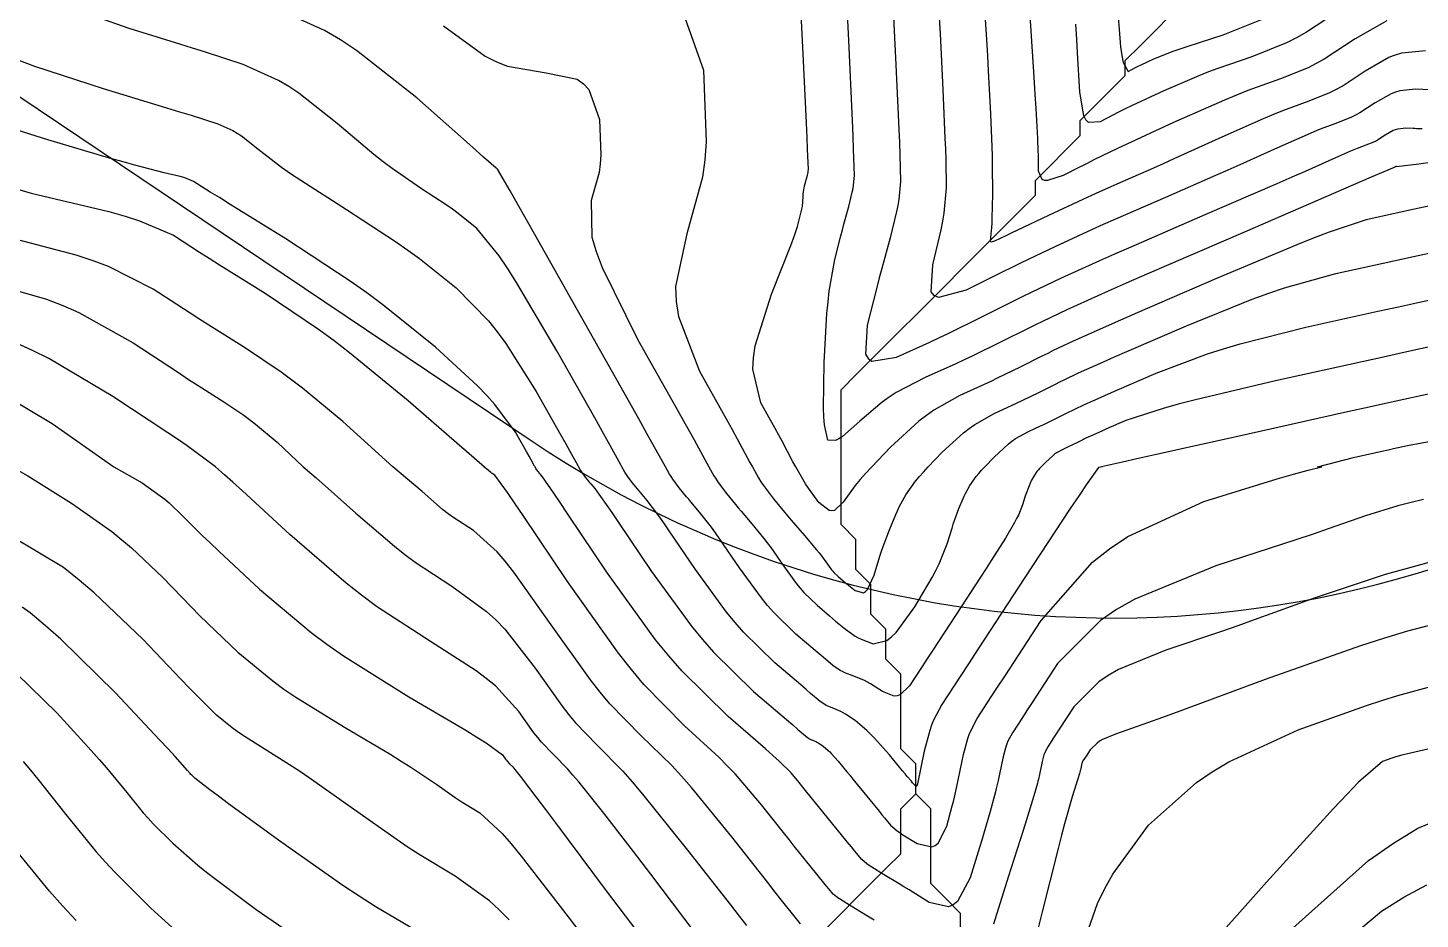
# Model space of a CAD drawing. Header units: metres. Extents: x 837117 to 838479, y 1189012 to 1191015.
# Drawn here: x 838008.6 to 838101.6, y 1189969.8 to 1190029.3 of the extents above; entities that cross this region are included whole.
import ezdxf

# ---------------------------------------------------------------- set-up
doc = ezdxf.new("R2010")
doc.units = ezdxf.units.M
doc.header["$LTSCALE"] = 0.3
for name, color, linetype in [('COTAS 10', 1, 'Continuous'), ('COTAS INT', 252, 'Continuous'), ('DRENAJE', 5, 'Continuous'), ('VIA2', 121, 'Continuous')]:
    doc.layers.add(name, color=color, linetype=linetype)

msp = doc.modelspace()

# ---------------------------------------------------------------- linework, layer by layer
at = {"layer": 'COTAS 10'}
for points in [[(838102.307, 1190025.196), (838101.337, 1190025.242), (838100.286, 1190025.134), (838099.994, 1190025.047), (838099.701, 1190024.935), (838098.638, 1190024.324), (838097.604, 1190023.648), (838097.329, 1190023.495), (838097.059, 1190023.357), (838096.126, 1190022.981), (838094.961, 1190022.556), (838094.545, 1190022.386), (838094.089, 1190022.194), (838092.102, 1190021.313), (838089.585, 1190020.181), (838088.794, 1190019.83), (838087.961, 1190019.464), (838084.614, 1190018.009), (838081.281, 1190016.555), (838080.458, 1190016.189), (838079.677, 1190015.839), (838077.216, 1190014.71), (838074.98, 1190013.644), (838074.342, 1190013.334), (838073.695, 1190013.017), (838071.288, 1190011.819), (838069.448, 1190011.323), (838069.158, 1190011.449), (838068.964, 1190011.688), (838069.054, 1190013.503), (838069.629, 1190015.848), (838069.739, 1190016.421), (838069.828, 1190016.962), (838069.974, 1190018.642), (838069.946, 1190020.543), (838069.926, 1190021.222), (838069.9, 1190021.969), (838069.762, 1190025.22), (838069.573, 1190028.956), (838069.514, 1190030.008)], [(838036.35, 1190029.47), (838039.141, 1190027.45), (838039.891, 1190027.071), (838040.63, 1190026.769), (838043.213, 1190026.333), (838045.291, 1190025.898), (838045.712, 1190025.599), (838046.065, 1190025.222), (838046.784, 1190023.213), (838046.87, 1190020.854), (838046.825, 1190020.256), (838046.751, 1190019.682), (838046.232, 1190017.811), (838046.276, 1190015.34), (838046.555, 1190014.389), (838046.951, 1190013.321), (838049.349, 1190008.498), (838051.974, 1190003.839), (838052.514, 1190002.874), (838052.973, 1190002.05), (838053.955, 1190000.249), (838054.095, 1190000), (838054.431, 1189999.404), (838054.57, 1189999.182), (838054.714, 1189998.966), (838055.26, 1189998.233), (838055.869, 1189997.497), (838056.052, 1189997.279), (838056.241, 1189997.056), (838056.975, 1189996.202), (838057.769, 1189995.227), (838057.996, 1189994.929), (838058.225, 1189994.617), (838059.08, 1189993.389), (838059.956, 1189992.189), (838060.199, 1189991.895), (838060.442, 1189991.618), (838061.322, 1189990.756), (838062.15, 1189990.051), (838062.36, 1189989.874), (838062.563, 1189989.704), (838063.227, 1189989.151), (838063.881, 1189988.697), (838064.077, 1189988.588), (838064.28, 1189988.488), (838065.067, 1189988.186), (838066, 1189988.409), (838066.295, 1189988.639), (838066.605, 1189988.943), (838067.859, 1189990.645), (838069.017, 1189992.618), (838069.266, 1189993.092), (838069.486, 1189993.533), (838070.023, 1189994.866), (838070.348, 1189995.911), (838070.434, 1189996.172), (838070.518, 1189996.42), (838070.806, 1189997.214), (838071.086, 1189997.885), (838071.165, 1189998.057), (838071.245, 1189998.222), (838071.537, 1189998.767), (838071.965, 1189999.364), (838072.13, 1189999.562), (838072.316, 1189999.774), (838072.53, 1190000), (838073.155, 1190000.659), (838074.098, 1190001.517), (838074.35, 1190001.712), (838074.597, 1190001.889), (838075.453, 1190002.374), (838076.265, 1190002.741), (838076.484, 1190002.843), (838076.701, 1190002.946), (838077.465, 1190003.321), (838078.188, 1190003.681), (838078.379, 1190003.774), (838078.566, 1190003.865), (838079.21, 1190004.173), (838080.32, 1190004.671), (838080.802, 1190004.882), (838081.358, 1190005.125), (838083.996, 1190006.268), (838087.433, 1190007.559), (838088.494, 1190007.895), (838089.602, 1190008.223), (838093.996, 1190009.329), (838098.821, 1190010.398), (838100.201, 1190010.701), (838101.599, 1190011.007), (838106.807, 1190012.14)], [(838000, 1190020.874), (838008.79, 1190018.3), (838013.969, 1190017.056), (838015.072, 1190016.743), (838016.031, 1190016.444), (838018.3, 1190015.474), (838020.05, 1190014.345), (838020.682, 1190013.944), (838021.379, 1190013.506), (838024.429, 1190011.604), (838028.004, 1190009.195), (838029.032, 1190008.437), (838030.075, 1190007.64), (838033.981, 1190004.429), (838037.244, 1190001.607), (838037.882, 1190001.053), (838038.405, 1190000.599), (838039.091, 1190000)], [(838065.148, 1189969.713), (838064.692, 1189969.996), (838064.293, 1189970.243), (838063.324, 1189970.831), (838062.82, 1189971.141), (838062.713, 1189971.213), (838062.62, 1189971.278), (838062.405, 1189971.462), (838062.105, 1189971.824), (838061.96, 1189972.002), (838061.787, 1189972.213), (838060.938, 1189973.257), (838059.804, 1189974.665), (838059.453, 1189975.107), (838059.084, 1189975.571), (838057.618, 1189977.434), (838055.868, 1189979.464), (838055.322, 1189980.033), (838054.748, 1189980.605), (838052.453, 1189982.697), (838049.753, 1189985.463), (838048.924, 1189986.46), (838048.06, 1189987.558), (838044.649, 1189992.357), (838041.688, 1189996.762), (838041.108, 1189997.611), (838040.633, 1189998.299), (838039.785, 1189999.445), (838039.613, 1189999.556), (838039.565, 1189999.592), (838039.516, 1189999.63), (838039.337, 1189999.785), (838039.057, 1190000)], [(838007.745, 1189999.87), (838008.565, 1189999.397), (838011.487, 1189997.589), (838014.181, 1189995.676), (838014.858, 1189995.138), (838015.504, 1189994.597), (838017.589, 1189992.609), (838019.507, 1189990.622), (838020.049, 1189990.08), (838020.595, 1189989.541), (838022.606, 1189987.627), (838024.939, 1189985.706), (838025.688, 1189985.164), (838026.482, 1189984.617), (838029.724, 1189982.606), (838032.821, 1189980.778), (838033.524, 1189980.348), (838034.16, 1189979.949), (838035.902, 1189978.784), (838037.138, 1189977.915), (838037.456, 1189977.704), (838037.763, 1189977.505), (838038.784, 1189976.895), (838040.269, 1189975.508), (838040.868, 1189974.82), (838041.549, 1189974.001), (838044.687, 1189969.945), (838047.858, 1189965.773)], [(838102.308, 1189993.638), (838100.772, 1189993.225), (838099.309, 1189992.808), (838094.631, 1189991.266), (838090.539, 1189989.775), (838089.446, 1189989.389), (838088.371, 1189989.016), (838084.631, 1189987.767), (838081.483, 1189986.474), (838080.781, 1189986.072), (838080.153, 1189985.652), (838078.495, 1189983.976), (838077.509, 1189982.472), (838077.304, 1189982.159), (838077.129, 1189981.892), (838076.744, 1189981.3), (838076.57, 1189980.969), (838076.528, 1189980.865), (838076.489, 1189980.756), (838076.373, 1189980.318), (838076.193, 1189979.447), (838076.119, 1189979.135), (838076.087, 1189979.012), (838076.051, 1189978.874), (838075.882, 1189978.243), (838075.489, 1189976.93), (838075.312, 1189976.361), (838075.105, 1189975.703), (838074.111, 1189972.585), (838073.12, 1189969.462)], [(838011.796, 1189969.691), (838010.885, 1189970.675), (838010.002, 1189971.667), (838007.03, 1189975.302)], [(838094.09, 1189966.156), (838099.055, 1189970.333), (838100.549, 1189971.261), (838102.095, 1189972.091)]]:
    msp.add_lwpolyline(points, dxfattribs=at)
at = {"layer": 'COTAS INT'}
for points in [[(838102.492, 1190020.352), (838101.556, 1190020.238), (838100.066, 1190020.059), (838100.057, 1190020.062), (838100.054, 1190020.062), (838100.052, 1190020.063), (838100.043, 1190020.064), (838100.028, 1190020.064), (838100.017, 1190020.065), (838100.004, 1190020.063), (838099.996, 1190020.061), (838099.97, 1190020.045), (838099.964, 1190020.041), (838099.952, 1190020.037), (838099.938, 1190020.032), (838099.933, 1190020.029), (838099.927, 1190020.027), (838099.902, 1190020.016), (838098.357, 1190019.349), (838089.934, 1190015.714), (838083.373, 1190012.872), (838081.987, 1190012.267), (838080.788, 1190011.74), (838078.014, 1190010.495), (838076.394, 1190009.722), (838075.923, 1190009.493), (838075.442, 1190009.257), (838073.624, 1190008.352), (838071.704, 1190007.41), (838071.158, 1190007.152), (838070.606, 1190006.894), (838068.563, 1190005.97), (838066.623, 1190004.965), (838066.137, 1190004.656), (838065.672, 1190004.334), (838064.177, 1190003.06), (838063.027, 1190002.038), (838062.78, 1190001.876), (838062.565, 1190001.765), (838062.045, 1190001.799), (838061.814, 1190002.819), (838061.781, 1190003.33), (838061.761, 1190003.94), (838061.8, 1190006.967), (838061.986, 1190010.257), (838062.059, 1190011.033), (838062.141, 1190011.75), (838062.514, 1190013.85), (838062.92, 1190015.44), (838063.023, 1190015.835), (838063.122, 1190016.21), (838063.445, 1190017.402), (838063.683, 1190018.368), (838063.729, 1190018.601), (838063.766, 1190018.818), (838063.827, 1190019.479), (838063.769, 1190021.203), (838063.732, 1190022.09), (838063.686, 1190023.156), (838063.441, 1190028.488), (838063.179, 1190033.957)], [(838102.314, 1190017.44), (838101.274, 1190017.214), (838100.355, 1190017.013), (838098.032, 1190016.503), (838095.561, 1190015.695), (838094.548, 1190015.308), (838093.393, 1190014.849), (838088.032, 1190012.599), (838082.73, 1190010.302), (838081.611, 1190009.814), (838080.644, 1190009.389), (838078.412, 1190008.388), (838077.118, 1190007.77), (838076.742, 1190007.587), (838076.357, 1190007.398), (838074.905, 1190006.675), (838073.37, 1190005.922), (838072.933, 1190005.715), (838072.492, 1190005.509), (838070.859, 1190004.771), (838069.139, 1190003.796), (838068.642, 1190003.441), (838068.137, 1190003.049), (838066.241, 1190001.325), (838064.979, 1190000), (838064.566, 1189999.566), (838064.2, 1189999.152), (838063.877, 1189998.769), (838063.065, 1189997.651), (838062.492, 1189997.092), (838062.32, 1189997.062), (838062.143, 1189997.087), (838061.454, 1189997.625), (838060.745, 1189998.585), (838060.554, 1189998.875), (838060.366, 1189999.176), (838059.906, 1190000), (838059.71, 1190000.352), (838058.992, 1190001.713), (838058.765, 1190002.131), (838058.526, 1190002.567), (838057.564, 1190004.292), (838057.04, 1190006.525), (838057.078, 1190007.282), (838057.195, 1190008.099), (838058.278, 1190011.551), (838059.569, 1190014.787), (838059.818, 1190015.469), (838060.019, 1190016.058), (838060.353, 1190017.408), (838060.39, 1190018.073), (838060.405, 1190018.229), (838060.421, 1190018.372), (838060.495, 1190018.79), (838060.575, 1190019.103), (838060.595, 1190019.18), (838060.614, 1190019.254), (838060.678, 1190019.489), (838060.725, 1190019.679), (838060.734, 1190019.725), (838060.741, 1190019.767), (838060.753, 1190019.897), (838060.696, 1190021.215), (838060.659, 1190022.007), (838060.614, 1190022.984), (838060.377, 1190028.052), (838060.109, 1190033.371)], [(838072.345, 1190033.249), (838072.644, 1190028.551), (838072.71, 1190027.458), (838072.769, 1190026.455), (838072.923, 1190023.586), (838073.008, 1190021.375), (838073.023, 1190020.789), (838073.035, 1190020.213), (838073.047, 1190018.223), (838073.02, 1190016.614), (838073.007, 1190016.277), (838072.991, 1190015.988), (838072.912, 1190015.336), (838072.9, 1190015.092), (838072.926, 1190015.06), (838072.965, 1190015.043), (838073.212, 1190015.11), (838073.966, 1190015.473), (838074.324, 1190015.643), (838074.747, 1190015.843), (838076.817, 1190016.818), (838079.121, 1190017.889), (838079.693, 1190018.15), (838080.236, 1190018.396), (838081.955, 1190019.157), (838083.844, 1190019.988), (838084.494, 1190020.279), (838085.199, 1190020.597), (838088.202, 1190021.961), (838091.169, 1190023.278), (838091.851, 1190023.565), (838092.473, 1190023.818), (838094.213, 1190024.454), (838095.606, 1190025.015), (838096.009, 1190025.221), (838096.42, 1190025.45), (838097.965, 1190026.46), (838099.553, 1190027.373), (838099.991, 1190027.54), (838100.427, 1190027.67), (838101.997, 1190027.83)], [(838104.805, 1190008.57), (838100.549, 1190007.64), (838099.196, 1190007.343), (838097.767, 1190007.027), (838091.978, 1190005.743), (838086.622, 1190004.486), (838085.467, 1190004.189), (838084.454, 1190003.914), (838081.978, 1190003.102), (838080.672, 1190002.537), (838080.397, 1190002.416), (838080.159, 1190002.312), (838079.609, 1190002.065), (838079.29, 1190001.913), (838079.198, 1190001.868), (838079.103, 1190001.822), (838078.745, 1190001.644), (838078.367, 1190001.458), (838078.26, 1190001.407), (838078.151, 1190001.357), (838077.749, 1190001.175), (838077.326, 1190000.935), (838077.203, 1190000.847), (838077.079, 1190000.751), (838076.612, 1190000.326), (838076.303, 1190000), (838076.197, 1189999.888), (838076.105, 1189999.783), (838076.023, 1189999.685), (838075.811, 1189999.39), (838075.667, 1189999.12), (838075.627, 1189999.038), (838075.588, 1189998.953), (838075.45, 1189998.621), (838075.307, 1189998.228), (838075.265, 1189998.105), (838075.223, 1189997.976), (838075.062, 1189997.459), (838074.784, 1189996.78), (838074.668, 1189996.549), (838074.534, 1189996.299), (838073.912, 1189995.243), (838072.96, 1189993.744), (838072.62, 1189993.216), (838072.246, 1189992.638), (838070.618, 1189990.144), (838069.019, 1189987.702), (838068.663, 1189987.157), (838068.344, 1189986.67), (838067.509, 1189985.386), (838066.872, 1189984.771), (838066.679, 1189984.705), (838066.479, 1189984.685), (838065.696, 1189984.99), (838064.899, 1189985.512), (838064.69, 1189985.629), (838064.487, 1189985.734), (838063.794, 1189986.013), (838063.176, 1189986.247), (838063.019, 1189986.324), (838062.869, 1189986.405), (838062.378, 1189986.743), (838061.725, 1189987.289), (838061.473, 1189987.503), (838061.19, 1189987.743), (838059.91, 1189988.835), (838058.429, 1189990.285), (838058.02, 1189990.752), (838057.612, 1189991.246), (838056.138, 1189993.266), (838054.835, 1189995.177), (838054.533, 1189995.603), (838054.257, 1189995.983), (838053.475, 1189996.985), (838052.892, 1189997.663), (838052.742, 1189997.84), (838052.597, 1189998.013), (838052.113, 1189998.597), (838051.68, 1189999.179), (838051.566, 1189999.351), (838051.455, 1189999.527), (838051.189, 1190000), (838051.078, 1190000.198), (838049.975, 1190002.2), (838049.406, 1190003.215), (838048.724, 1190004.43), (838045.309, 1190010.481), (838041.96, 1190016.4), (838041.319, 1190017.531), (838040.801, 1190018.442), (838039.965, 1190019.901), (838039.935, 1190019.925), (838039.915, 1190019.939), (838039.875, 1190019.965), (838039.034, 1190020.7), (838038.519, 1190021.154), (838037.881, 1190021.717), (838034.562, 1190024.652), (838030.537, 1190027.82), (838029.455, 1190028.529), (838028.388, 1190029.166), (838024.652, 1190030.858)], [(838066.376, 1190031.456), (838066.601, 1190026.854), (838066.793, 1190022.563), (838066.829, 1190021.656), (838066.858, 1190020.873), (838066.9, 1190019.06), (838066.791, 1190017.869), (838066.724, 1190017.477), (838066.642, 1190017.057), (838066.211, 1190015.315), (838065.651, 1190013.253), (838065.486, 1190012.631), (838065.318, 1190011.987), (838064.675, 1190009.478), (838064.57, 1190007.536), (838064.74, 1190007.249), (838064.996, 1190007.07), (838066.64, 1190007.334), (838068.858, 1190008.339), (838069.476, 1190008.629), (838070.095, 1190008.924), (838072.344, 1190010.029), (838074.527, 1190011.116), (838075.104, 1190011.399), (838075.67, 1190011.674), (838077.615, 1190012.603), (838080.232, 1190013.79), (838081.222, 1190014.228), (838082.327, 1190014.713), (838087.274, 1190016.862), (838092.078, 1190018.94), (838093.093, 1190019.382), (838093.971, 1190019.765), (838096.002, 1190020.664), (838097.008, 1190021.111), (838097.239, 1190021.208), (838097.449, 1190021.294), (838098.039, 1190021.509), (838098.511, 1190021.699), (838098.648, 1190021.769), (838098.787, 1190021.847), (838099.31, 1190022.189), (838099.849, 1190022.498), (838099.997, 1190022.555), (838100.145, 1190022.599), (838100.677, 1190022.653), (838101.168, 1190022.63), (838101.29, 1190022.625), (838101.407, 1190022.621), (838101.777, 1190022.612)], [(838099.405, 1190029.81), (838097.292, 1190028.596), (838095.237, 1190027.252), (838094.69, 1190026.947), (838094.154, 1190026.673), (838092.299, 1190025.926), (838090.116, 1190025.14), (838089.372, 1190024.841), (838088.568, 1190024.506), (838085.16, 1190023.001), (838082.035, 1190021.566), (838081.409, 1190021.275), (838080.887, 1190021.03), (838079.864, 1190020.53), (838079.333, 1190020.248), (838079.121, 1190020.14), (838078.88, 1190020.019), (838077.774, 1190019.475), (838076.737, 1190019.135), (838076.539, 1190019.143), (838076.38, 1190019.195), (838076.131, 1190019.752), (838076.127, 1190020.603), (838076.122, 1190020.841), (838076.117, 1190021.08), (838076.084, 1190021.951), (838075.966, 1190023.955), (838075.906, 1190024.908), (838075.835, 1190026.033), (838075.478, 1190031.536)], [(838096.62, 1190030.731), (838094.053, 1190029.053), (838093.371, 1190028.673), (838092.701, 1190028.33), (838090.386, 1190027.398), (838088.124, 1190026.629), (838087.487, 1190026.389), (838086.847, 1190026.137), (838084.497, 1190025.128), (838082.399, 1190024.148), (838081.917, 1190023.914), (838081.478, 1190023.697), (838080.249, 1190023.046), (838079.464, 1190023.019), (838079.304, 1190023.195), (838079.17, 1190023.449), (838078.893, 1190025.03), (838078.741, 1190027.659), (838078.685, 1190028.575), (838078.623, 1190029.573)], [(838081.37, 1190031.241), (838081.617, 1190028.072), (838081.697, 1190027.486), (838081.782, 1190027.026), (838082.13, 1190026.42), (838082.623, 1190026.681), (838082.799, 1190026.768), (838082.992, 1190026.862), (838083.834, 1190027.255), (838085.126, 1190027.768), (838085.603, 1190027.937), (838086.132, 1190028.118), (838088.473, 1190028.871), (838091.249, 1190029.988)], [(838080.401, 1190000), (838080.141, 1189999.955), (838079.319, 1189998.808), (838078.841, 1189998.098), (838078.253, 1189997.218), (838075.222, 1189992.621), (838072.093, 1189987.845), (838071.443, 1189986.853), (838070.888, 1189986.004), (838069.664, 1189984.127), (838069.113, 1189983.075), (838068.981, 1189982.746), (838068.858, 1189982.399), (838068.489, 1189981.01), (838068.039, 1189978.838), (838067.985, 1189978.699), (838067.966, 1189978.683), (838067.945, 1189978.676), (838067.855, 1189978.732), (838067.758, 1189978.846), (838067.733, 1189978.876), (838067.709, 1189978.905), (838067.629, 1189979.002), (838067.357, 1189979.327), (838067.213, 1189979.5), (838067.038, 1189979.708), (838066.157, 1189980.759), (838065.153, 1189981.891), (838064.9, 1189982.151), (838064.659, 1189982.388), (838063.881, 1189983.049), (838063.23, 1189983.485), (838063.07, 1189983.579), (838062.918, 1189983.662), (838062.439, 1189983.866), (838062.042, 1189984.016), (838061.941, 1189984.065), (838061.844, 1189984.118), (838061.528, 1189984.335), (838060.888, 1189984.875), (838060.586, 1189985.132), (838060.231, 1189985.435), (838058.498, 1189986.914), (838056.417, 1189988.952), (838055.842, 1189989.608), (838055.267, 1189990.303), (838053.196, 1189993.143), (838051.444, 1189995.737), (838051.071, 1189996.277), (838050.746, 1189996.74), (838049.975, 1189997.768), (838049.544, 1189998.27), (838049.432, 1189998.401), (838049.325, 1189998.529), (838048.967, 1189998.961), (838048.646, 1189999.393), (838048.562, 1189999.519), (838048.48, 1189999.65), (838048.282, 1190000), (838048.2, 1190000.146), (838047.384, 1190001.629), (838046.963, 1190002.38), (838046.458, 1190003.279), (838043.93, 1190007.759), (838041.237, 1190012.325), (838040.628, 1190013.279), (838040.077, 1190014.098), (838038.581, 1190015.936), (838037.337, 1190016.926), (838036.945, 1190017.211), (838036.533, 1190017.5), (838034.874, 1190018.581), (838032.921, 1190019.928), (838032.323, 1190020.384), (838031.701, 1190020.876), (838029.247, 1190022.954), (838026.691, 1190024.966), (838026.004, 1190025.417), (838025.327, 1190025.821), (838022.954, 1190026.895), (838020.379, 1190027.731), (838019.573, 1190027.985), (838018.728, 1190028.249), (838015.34, 1190029.281), (838011.586, 1190030.596)], [(838052.286, 1190030.577), (838053.742, 1190026.507), (838053.917, 1190021.729), (838053.826, 1190020.518), (838053.674, 1190019.357), (838052.623, 1190015.566), (838051.872, 1190012.047), (838051.909, 1190011.057), (838052.052, 1190010.059), (838053.456, 1190006.395), (838055.25, 1190003.203), (838055.64, 1190002.503), (838055.983, 1190001.882), (838056.833, 1190000.3), (838057.002, 1190000), (838057.406, 1189999.281), (838057.575, 1189999.014), (838057.747, 1189998.753), (838058.406, 1189997.868), (838059.141, 1189996.98), (838059.361, 1189996.718), (838059.589, 1189996.449), (838060.475, 1189995.418), (838061.281, 1189994.471), (838061.458, 1189994.255), (838061.616, 1189994.058), (838062.022, 1189993.513), (838062.3, 1189993.132), (838062.377, 1189993.038), (838062.454, 1189992.95), (838062.733, 1189992.677), (838063.077, 1189992.387), (838063.194, 1189992.289), (838063.321, 1189992.183), (838063.862, 1189991.736), (838064.424, 1189991.592), (838064.565, 1189991.677), (838064.699, 1189991.816), (838065.132, 1189992.769), (838065.528, 1189994.03), (838065.64, 1189994.363), (838065.752, 1189994.689), (838066.163, 1189995.807), (838066.585, 1189996.817), (838066.704, 1189997.075), (838066.823, 1189997.324), (838067.263, 1189998.144), (838067.907, 1189999.042), (838068.156, 1189999.341), (838068.435, 1189999.66), (838068.757, 1190000), (838069.698, 1190000.992), (838071.118, 1190002.283), (838071.496, 1190002.577), (838071.868, 1190002.842), (838073.156, 1190003.572), (838074.379, 1190004.125), (838074.709, 1190004.279), (838075.035, 1190004.434), (838076.185, 1190004.998), (838077.273, 1190005.539), (838077.56, 1190005.68), (838077.842, 1190005.818), (838078.811, 1190006.28), (838080.482, 1190007.03), (838081.206, 1190007.348), (838082.044, 1190007.714), (838086.014, 1190009.434), (838090.413, 1190011.204), (838091.521, 1190011.602), (838092.582, 1190011.959), (838096.014, 1190012.916), (838099.875, 1190013.768), (838101.206, 1190014.059), (838102.65, 1190014.374)], [(838007.896, 1190027.192), (838009.014, 1190026.777), (838013.598, 1190025.274), (838017.823, 1190023.999), (838018.713, 1190023.728), (838019.483, 1190023.491), (838021.256, 1190022.932), (838022.265, 1190022.475), (838022.554, 1190022.304), (838022.846, 1190022.112), (838023.933, 1190021.256), (838025.52, 1190020.035), (838026.128, 1190019.613), (838026.808, 1190019.155), (838029.874, 1190017.197), (838033.151, 1190015.06), (838033.965, 1190014.489), (838034.739, 1190013.927), (838037.197, 1190011.971), (838039.354, 1190009.753), (838039.937, 1190009.026), (838040.515, 1190008.25), (838042.551, 1190005.036), (838044.192, 1190002.129), (838044.52, 1190001.545), (838044.793, 1190001.057), (838045.323, 1190000.095), (838045.377, 1190000), (838045.505, 1189999.772), (838045.558, 1189999.688), (838045.612, 1189999.606), (838045.821, 1189999.326), (838046.053, 1189999.045), (838046.123, 1189998.962), (838046.195, 1189998.877), (838046.475, 1189998.551), (838047.234, 1189997.496), (838047.608, 1189996.951), (838048.054, 1189996.296), (838050.255, 1189993.02), (838052.923, 1189989.36), (838053.664, 1189988.465), (838054.405, 1189987.62), (838057.086, 1189984.993), (838059.271, 1189983.126), (838059.699, 1189982.761), (838060.05, 1189982.461), (838060.679, 1189981.927), (838060.82, 1189981.83), (838060.863, 1189981.807), (838060.907, 1189981.785), (838061.084, 1189981.718), (838061.297, 1189981.628), (838061.364, 1189981.591), (838061.436, 1189981.549), (838061.725, 1189981.355), (838062.071, 1189981.061), (838062.178, 1189980.956), (838062.29, 1189980.84), (838062.737, 1189980.337), (838063.317, 1189979.638), (838063.514, 1189979.399), (838063.726, 1189979.14), (838065.478, 1189976.992), (838065.664, 1189976.765), (838065.828, 1189976.566), (838066.237, 1189976.077), (838066.67, 1189975.7), (838066.849, 1189975.571), (838067.055, 1189975.431), (838068.012, 1189974.839), (838069.001, 1189974.613), (838069.226, 1189974.705), (838069.431, 1189974.863), (838069.994, 1189975.992), (838070.358, 1189977.351), (838070.437, 1189977.655), (838070.506, 1189977.927), (838070.675, 1189978.647), (838071.117, 1189980.779), (838071.402, 1189981.852), (838071.496, 1189982.119), (838071.598, 1189982.373), (838072.024, 1189983.185), (838072.968, 1189984.633), (838073.397, 1189985.288), (838073.898, 1189986.054), (838076.313, 1189989.739), (838079.736, 1189993.637), (838080.874, 1189994.537), (838082.094, 1189995.359), (838087.183, 1189997.682), (838092.079, 1189999.202), (838093.176, 1189999.519), (838094.161, 1189999.791), (838095.07, 1190000)], [(838101.858, 1189997.828), (838100.96, 1189997.604), (838100.152, 1189997.392), (838097.987, 1189996.725), (838095.494, 1189995.856), (838094.48, 1189995.517), (838093.325, 1189995.134), (838087.987, 1189993.396), (838082.558, 1189991.165), (838081.348, 1189990.472), (838080.263, 1189989.747), (838077.404, 1189986.858), (838075.703, 1189984.263), (838075.35, 1189983.724), (838075.049, 1189983.262), (838074.384, 1189982.243), (838074.084, 1189981.671), (838074.012, 1189981.492), (838073.945, 1189981.304), (838073.745, 1189980.549), (838073.434, 1189979.047), (838073.306, 1189978.509), (838073.252, 1189978.297), (838073.19, 1189978.058), (838072.898, 1189976.97), (838072.483, 1189975.524), (838072.343, 1189975.059), (838072.193, 1189974.567), (838071.559, 1189972.555), (838070.711, 1189970.969), (838070.424, 1189970.744), (838070.116, 1189970.612), (838068.818, 1189970.911), (838067.473, 1189971.747), (838067.135, 1189971.954), (838066.813, 1189972.151), (838065.772, 1189972.774), (838064.976, 1189973.264), (838064.807, 1189973.377), (838064.661, 1189973.48), (838064.321, 1189973.77), (838063.848, 1189974.341), (838063.618, 1189974.622), (838063.346, 1189974.955), (838062.006, 1189976.601), (838060.652, 1189978.269), (838060.371, 1189978.616), (838060.131, 1189978.913), (838059.603, 1189979.572), (838058.795, 1189980.352), (838058.378, 1189980.725), (838057.877, 1189981.167), (838055.373, 1189983.329), (838052.281, 1189986.383), (838051.41, 1189987.386), (838050.533, 1189988.457), (838047.313, 1189992.897), (838044.663, 1189996.856), (838044.146, 1189997.625), (838043.723, 1189998.252), (838042.975, 1189999.334), (838042.846, 1189999.484), (838042.813, 1189999.523), (838042.781, 1189999.561), (838042.674, 1189999.69), (838042.579, 1189999.819), (838042.529, 1189999.895), (838042.471, 1190000), (838042.446, 1190000.044), (838042.202, 1190000.486), (838042.077, 1190000.71), (838041.926, 1190000.978), (838041.172, 1190002.314), (838039.792, 1190004.175), (838039.246, 1190004.774), (838038.63, 1190005.409), (838035.813, 1190008.007), (838032.285, 1190010.839), (838031.22, 1190011.622), (838030.116, 1190012.405), (838025.813, 1190015.23), (838022.098, 1190017.536), (838021.366, 1190017.991), (838020.761, 1190018.367), (838019.649, 1190019.066), (838019.181, 1190019.266), (838018.983, 1190019.328), (838018.756, 1190019.393), (838017.687, 1190019.649), (838015.724, 1190020.155), (838014.933, 1190020.376), (838014.034, 1190020.633), (838009.893, 1190021.855), (838005.715, 1190023.175)], [(838060.228, 1189969.472), (838059.87, 1189969.912), (838058.957, 1189971.061), (838058.534, 1189971.598), (838058.038, 1189972.229), (838055.633, 1189975.296), (838052.942, 1189978.575), (838052.266, 1189979.34), (838051.619, 1189980.043), (838049.533, 1189982.065), (838047.466, 1189984.182), (838046.832, 1189984.946), (838046.17, 1189985.786), (838043.559, 1189989.46), (838041.064, 1189992.963), (838040.477, 1189993.696), (838039.934, 1189994.326), (838038.349, 1189995.744), (838037.036, 1189996.598), (838036.665, 1189996.872), (838036.291, 1189997.163), (838034.916, 1189998.349), (838032.959, 1190000), (838029.612, 1190003.045), (838026.927, 1190005.252), (838026.209, 1190005.801), (838025.503, 1190006.322), (838023.045, 1190007.978), (838020.66, 1190009.476), (838019.999, 1190009.898), (838019.338, 1190010.323), (838016.95, 1190011.883), (838013.963, 1190013.385), (838012.925, 1190013.774), (838011.795, 1190014.151), (838006.95, 1190015.414)], [(838005.601, 1190012.421), (838009.802, 1190011.206), (838010.901, 1190010.778), (838011.971, 1190010.311), (838015.601, 1190008.291), (838018.626, 1190006.3), (838019.315, 1190005.851), (838019.94, 1190005.446), (838021.661, 1190004.351), (838023.002, 1190003.448), (838023.387, 1190003.164), (838023.778, 1190002.865), (838025.243, 1190001.661), (838026.981, 1190000), (838027.101, 1189999.901), (838027.848, 1189999.27), (838030.495, 1189996.913), (838033.067, 1189994.696), (838033.765, 1189994.152), (838034.458, 1189993.64), (838036.913, 1189992.043), (838039.236, 1189990.353), (838039.845, 1189989.782), (838040.441, 1189989.165), (838042.469, 1189986.562), (838044.281, 1189984.014), (838044.739, 1189983.431), (838045.179, 1189982.901), (838046.613, 1189981.432), (838048.341, 1189979.672), (838048.966, 1189978.959), (838049.655, 1189978.147), (838052.673, 1189974.402), (838055.528, 1189970.75), (838056.115, 1189969.998), (838056.612, 1189969.358)], [(838054.39, 1189967.284), (838052.421, 1189969.87), (838050.222, 1189972.792), (838049.638, 1189973.56), (838049.064, 1189974.31), (838047.078, 1189976.874), (838045.392, 1189978.965), (838045.008, 1189979.418), (838044.658, 1189979.817), (838043.693, 1189980.8), (838042.893, 1189981.62), (838042.647, 1189981.916), (838042.391, 1189982.242), (838041.379, 1189983.665), (838039.817, 1189985.366), (838039.214, 1189985.867), (838038.537, 1189986.381), (838035.477, 1189988.343), (838031.881, 1189990.681), (838030.865, 1189991.432), (838029.842, 1189992.228), (838026.074, 1189995.477), (838022.909, 1189998.395), (838022.265, 1189998.981), (838021.721, 1189999.473), (838021.113, 1190000), (838019.221, 1190001.416), (838018.632, 1190001.805), (838017.914, 1190002.278), (838014.251, 1190004.699), (838009.978, 1190007.236), (838008.877, 1190007.783), (838007.81, 1190008.262)], [(838006.982, 1190004.826), (838010.19, 1190002.901), (838014.322, 1190000), (838016.216, 1189998.928), (838017.414, 1189998.078), (838017.715, 1189997.839), (838018.002, 1189997.598), (838018.928, 1189996.715), (838020.223, 1189995.422), (838020.742, 1189994.923), (838021.332, 1189994.363), (838024.042, 1189991.829), (838027.501, 1189988.942), (838028.562, 1189988.159), (838029.669, 1189987.384), (838034.042, 1189984.642), (838037.839, 1189982.408), (838038.583, 1189981.953), (838039.193, 1189981.568), (838040.289, 1189980.768), (838040.501, 1189980.47), (838040.554, 1189980.401), (838040.606, 1189980.339), (838040.774, 1189980.168), (838040.976, 1189979.962), (838041.049, 1189979.878), (838041.13, 1189979.783), (838041.483, 1189979.345), (838042.599, 1189977.87), (838043.161, 1189977.121), (838043.833, 1189976.225), (838047.17, 1189971.76), (838050.689, 1189967.137)], [(838102.803, 1190004.999), (838099.526, 1190004.28), (838098.236, 1190003.995), (838096.78, 1190003.672), (838090.141, 1190002.196), (838083.91, 1190000.806), (838082.711, 1190000.538), (838081.741, 1190000.32), (838080.338, 1190000)], [(838094.78, 1190000), (838097.183, 1190000.627), (838099.08, 1190001.049), (838099.496, 1190001.141), (838099.865, 1190001.223), (838100.801, 1190001.428), (838102.716, 1190001.778)], [(838040.745, 1189969.737), (838040.083, 1189970.405), (838039.428, 1189971.011), (838037.13, 1189972.67), (838034.719, 1189974.111), (838033.994, 1189974.58), (838033.244, 1189975.078), (838030.326, 1189977.13), (838027.538, 1189979.117), (838026.869, 1189979.575), (838026.245, 1189979.993), (838024.366, 1189981.17), (838022.911, 1189982.073), (838022.554, 1189982.319), (838022.218, 1189982.562), (838021.17, 1189983.425), (838019.858, 1189984.72), (838019.355, 1189985.237), (838018.791, 1189985.821), (838016.249, 1189988.504), (838013.007, 1189991.595), (838012.001, 1189992.437), (838010.948, 1189993.274), (838007.525, 1189995.333)], [(838035.476, 1189968.445), (838031.786, 1189970.636), (838030.713, 1189971.323), (838029.618, 1189972.046), (838025.476, 1189974.946), (838021.985, 1189977.502), (838021.301, 1189978.007), (838020.739, 1189978.424), (838019.727, 1189979.198), (838019.523, 1189979.401), (838019.471, 1189979.458), (838019.419, 1189979.516), (838019.247, 1189979.727), (838018.409, 1189980.652), (838017.938, 1189981.159), (838017.364, 1189981.776), (838014.429, 1189984.91), (838010.773, 1189988.494), (838009.744, 1189989.394), (838008.709, 1189990.254), (838008.177, 1189990.642)], [(838105.777, 1189990.31), (838100.801, 1189989.026), (838099.263, 1189988.561), (838097.656, 1189988.049), (838091.275, 1189985.807), (838085.585, 1189983.693), (838084.413, 1189983.262), (838083.416, 1189982.897), (838081.275, 1189982.139), (838080.408, 1189981.783), (838080.215, 1189981.672), (838080.042, 1189981.556), (838079.585, 1189981.095), (838079.314, 1189980.681), (838079.258, 1189980.595), (838079.209, 1189980.521), (838079.103, 1189980.358), (838079.055, 1189980.267), (838079.044, 1189980.238), (838079.033, 1189980.208), (838079.001, 1189980.088), (838078.952, 1189979.848), (838078.931, 1189979.762), (838078.923, 1189979.728), (838078.913, 1189979.69), (838078.866, 1189979.516), (838078.758, 1189979.155), (838078.709, 1189978.998), (838078.652, 1189978.817), (838078.378, 1189977.958), (838077.872, 1189976.162), (838077.668, 1189975.39), (838077.436, 1189974.499), (838076.371, 1189970.287), (838075.326, 1189966.081)], [(838007.833, 1189986.176), (838010.492, 1189983.57), (838012.807, 1189981.054), (838013.339, 1189980.456), (838013.823, 1189979.9), (838015.174, 1189978.252), (838016.28, 1189976.9), (838016.609, 1189976.531), (838016.947, 1189976.164), (838018.252, 1189974.862), (838019.939, 1189973.399), (838020.518, 1189972.933), (838021.147, 1189972.439), (838023.821, 1189970.431), (838027.175, 1189968.15)], [(838078.725, 1189967.02), (838080.064, 1189970.84), (838080.555, 1189971.834), (838081.098, 1189972.801), (838083.493, 1189976.063), (838086.691, 1189978.915), (838087.739, 1189979.623), (838088.859, 1189980.296), (838093.493, 1189982.429), (838098.066, 1189984.061), (838099.147, 1189984.418), (838100.149, 1189984.733), (838103.097, 1189985.526)], [(838102.147, 1189981.145), (838100.416, 1189980.742), (838100.02, 1189980.635), (838099.886, 1189980.593), (838099.74, 1189980.545), (838099.127, 1189980.326), (838097.522, 1189978.932), (838096.753, 1189978.144), (838095.842, 1189977.181), (838091.377, 1189972.25), (838086.714, 1189967.024)], [(838008.25, 1189980.332), (838008.739, 1189979.752), (838009.236, 1189979.149), (838011.102, 1189976.777), (838013.141, 1189974.283), (838013.747, 1189973.603), (838014.371, 1189972.927), (838016.777, 1189970.525), (838019.139, 1189968.375)], [(838092.09, 1189968.24), (838098.194, 1189973.699), (838099.852, 1189974.859), (838101.495, 1189975.867), (838107.316, 1189978.24)]]:
    msp.add_lwpolyline(points, dxfattribs=at)
at = {"layer": 'DRENAJE'}
for points in [[(838062.926, 1190003.151, 0), (838062.926, 1190004.151, 0), (838062.926, 1190005.151, 0), (838063.925, 1190006.15, 0), (838064.925, 1190007.15, 0), (838065.924, 1190008.15, 0), (838066.924, 1190009.149, 0), (838067.924, 1190010.149, 0), (838068.923, 1190011.149, 0), (838069.923, 1190012.148, 0), (838070.923, 1190013.148, 0), (838071.922, 1190014.148, 0), (838072.922, 1190015.147, 0), (838073.922, 1190016.147, 0), (838074.921, 1190017.147, 0), (838075.921, 1190018.146, 0), (838075.921, 1190019.146, 0), (838076.921, 1190020.146, 0), (838077.92, 1190021.145, 0), (838078.92, 1190022.145, 0), (838078.92, 1190023.145, 0), (838079.92, 1190024.144, 0), (838080.919, 1190025.144, 0), (838081.919, 1190026.144, 0), (838081.919, 1190027.143, 0), (838082.919, 1190028.143, 0), (838083.918, 1190029.143, 0), (838084.918, 1190030.142, 0)], [(838067.924, 1189978.16, 0), (838067.924, 1189979.16, 0), (838067.924, 1189980.159, 0), (838066.924, 1189981.159, 0), (838066.924, 1189982.158, 0), (838066.924, 1189983.158, 0), (838066.924, 1189984.158, 0), (838066.924, 1189985.157, 0), (838066.924, 1189986.157, 0), (838065.924, 1189987.157, 0), (838065.924, 1189988.156, 0), (838065.924, 1189989.156, 0), (838064.925, 1189990.156, 0), (838064.925, 1189991.155, 0), (838064.925, 1189992.155, 0), (838063.925, 1189993.155, 0), (838063.925, 1189994.154, 0), (838063.925, 1189995.154, 0), (838062.926, 1189996.154, 0), (838062.926, 1189997.153, 0), (838062.926, 1189998.153, 0), (838062.926, 1189999.153, 0), (838062.926, 1190000.152, 0), (838062.926, 1190001.152, 0), (838062.926, 1190002.152, 0), (838062.926, 1190003.151, 0)], [(838061.926, 1189969.163, 0), (838062.926, 1189970.163, 0), (838063.925, 1189971.162, 0), (838064.925, 1189972.162, 0), (838065.924, 1189973.162, 0), (838066.924, 1189974.161, 0), (838066.924, 1189975.161, 0), (838066.924, 1189976.161, 0), (838066.924, 1189977.16, 0), (838067.924, 1189978.16, 0)], [(838070.923, 1189969.163, 0), (838070.923, 1189970.163, 0), (838069.923, 1189971.162, 0), (838068.923, 1189972.162, 0), (838068.923, 1189973.162, 0), (838068.923, 1189974.161, 0), (838068.923, 1189975.161, 0), (838068.923, 1189976.161, 0), (838068.923, 1189977.16, 0), (838067.924, 1189978.16, 0)]]:
    msp.add_polyline3d(points, dxfattribs=at)
at = {"layer": 'VIA2'}
msp.add_line((837931.037, 1190076.45), (838042.149, 1190001.802), dxfattribs=at)
msp.add_arc((838081.185, 1190059.907), 70, 236.10587, 21.12714, dxfattribs=at)

doc.saveas('drawing.dxf')
